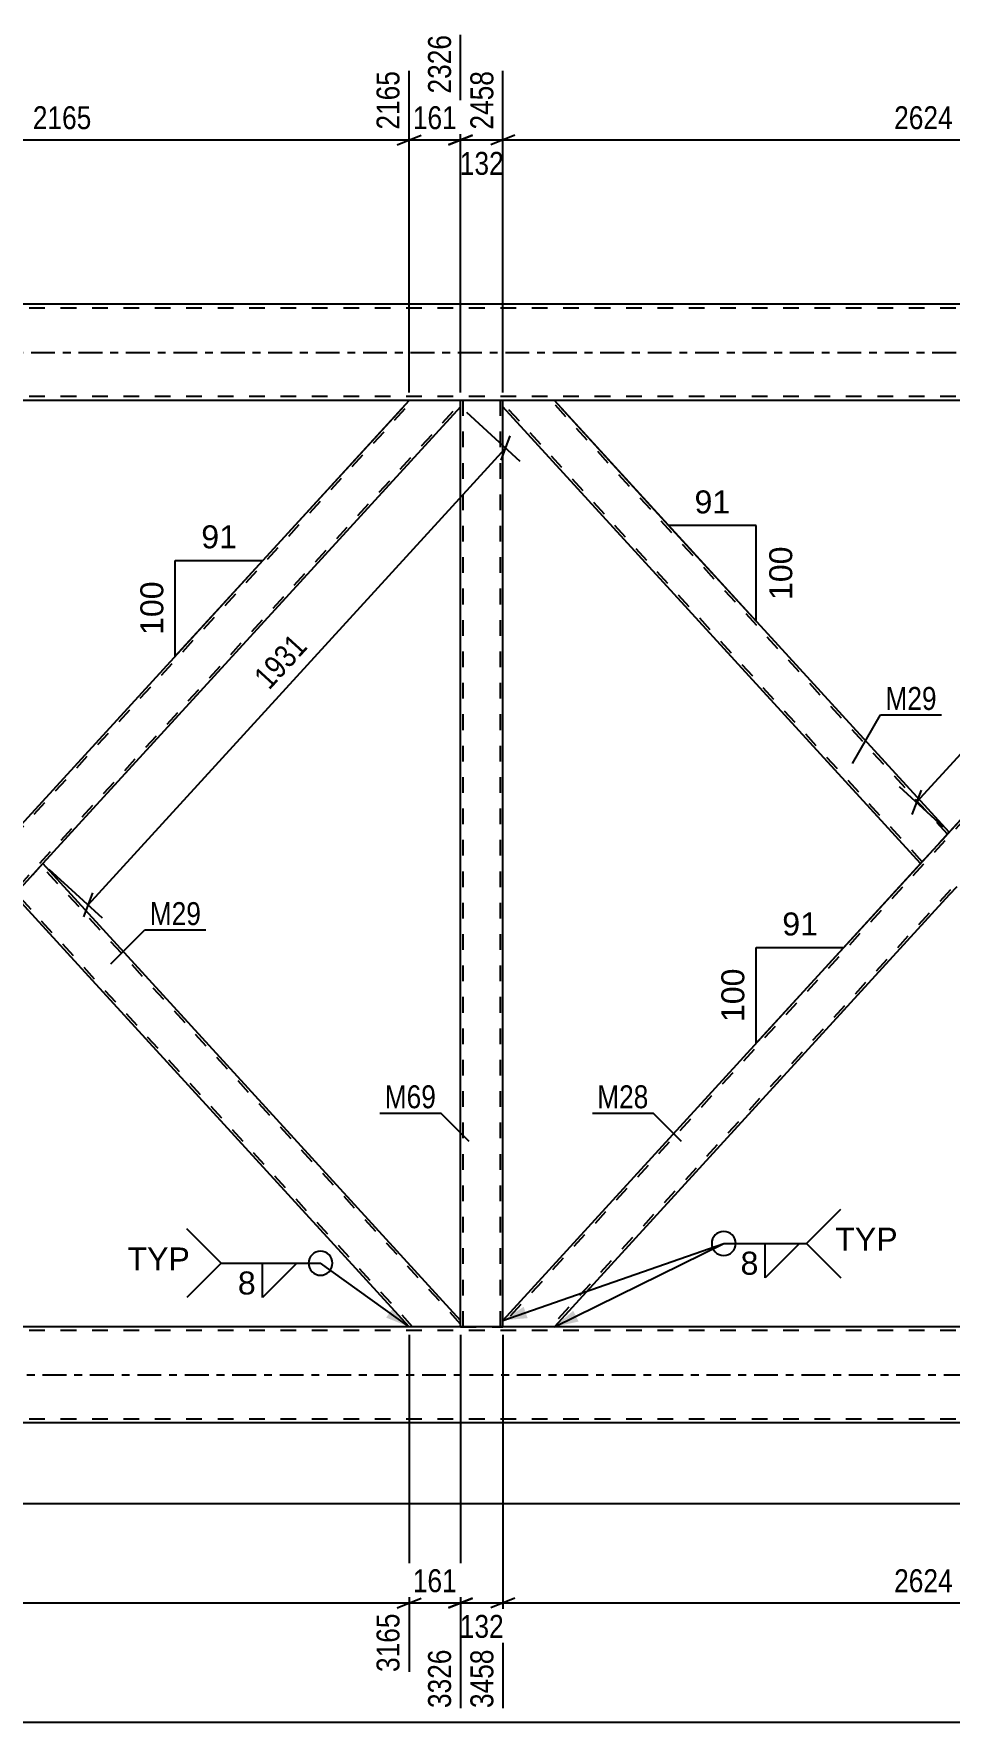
# Model space of a CAD drawing. Header units: millimetres. Extents: x -81 to 760, y -449 to 145.
# Drawn here: x 39.8 to 154, y -171 to 39.8 of the extents above; entities that cross this region are included whole.
import ezdxf

# ---------------------------------------------------------------- set-up
doc = ezdxf.new("R2010")
doc.units = ezdxf.units.MM
doc.linetypes.add('DXK_LINE_DOT2', pattern=[3.9198, 1.9599, -1.9599])
doc.linetypes.add('DXK_LINE_DOT3', pattern=[5.9187, 2.979, -0.9799, 0.9799, -0.9799])
doc.styles.add('Arial', font='ARIAL.TTF', dxfattribs={"height": 0.2})
doc.styles.add('Arial Narrow', font='ARIALN.TTF', dxfattribs={"height": 0.2})

# ---------------------------------------------------------------- blocks, each defined once
blk = doc.blocks.new('Part-389626899-6536 - 6530')
at = {"color": 2, "linetype": 'Continuous'}
for p, q in [((-18.36, -120.8), (86.6, -6)), ((93.03, -6.8), (93.03, -6)), ((93.03, -6.8), (40.91, -63.8)), ((-11.94, -121.6), (37.33, -67.71)), ((-18.36, -121.6), (-18.36, -120.8))]:
    blk.add_line(p, q, dxfattribs=at)
at = {"color": 7, "linetype": 'DXK_LINE_DOT2'}
for p, q in [((-18.36, -121.27), (87.04, -6)), ((93.03, -6), (86.6, -6)), ((-12.37, -121.6), (93.03, -6.33)), ((40.91, -63.8), (37.33, -67.71)), ((-18.36, -121.6), (-11.94, -121.6))]:
    blk.add_line(p, q, dxfattribs=at)
blk = doc.blocks.new('Part-389626899-6541 - 6530')
at = {"color": 7, "linetype": 'DXK_LINE_DOT2'}
for p, q in [((203.7, -6), (98.31, -121.27)), ((209.69, -6), (203.27, -6)), ((209.69, -6.48), (209.69, -6)), ((209.69, -6.33), (104.3, -121.6)), ((154, -59.89), (150.42, -63.8)), ((157.58, -63.8), (154, -67.71)), ((104.73, -121.6), (98.31, -121.6))]:
    blk.add_line(p, q, dxfattribs=at)
at = {"color": 2, "linetype": 'Continuous'}
for p, q in [((203.27, -6), (154, -59.89)), ((209.69, -6.8), (157.58, -63.8)), ((209.69, -6.52), (209.69, -6.48)), ((209.69, -6.8), (209.69, -6.52)), ((150.42, -63.8), (98.31, -120.8)), ((154, -67.71), (104.73, -121.6)), ((98.31, -121.6), (98.31, -120.8))]:
    blk.add_line(p, q, dxfattribs=at)
blk = doc.blocks.new('Part-389626899-6546 - 6530')
at = {"color": 2, "linetype": 'Continuous'}
for p, q in [((98.31, -6.8), (98.31, -6)), ((154, -59.89), (104.73, -6)), ((150.42, -63.8), (98.31, -6.8)), ((153.57, -60.36), (150.42, -63.8)), ((154, -59.89), (153.57, -60.36))]:
    blk.add_line(p, q, dxfattribs=at)
at = {"color": 7, "linetype": 'DXK_LINE_DOT2'}
for p, q in [((104.73, -6), (98.31, -6)), ((153.78, -60.12), (104.3, -6)), ((150.64, -63.56), (98.31, -6.33)), ((153.97, -59.92), (153.57, -60.36)), ((150.64, -63.56), (150.66, -63.54))]:
    blk.add_line(p, q, dxfattribs=at)
blk = doc.blocks.new('Part-389626899-6581 - 6530')
at = {"color": 7, "linetype": 'DXK_LINE_DOT2'}
for p, q in [((98.31, -6), (93.03, -6)), ((93.03, -6.8), (93.03, -6)), ((93.35, -121.6), (93.35, -6)), ((97.99, -121.6), (97.99, -6)), ((98.31, -6.8), (98.31, -6)), ((93.03, -121.6), (93.03, -120.8)), ((93.03, -121.6), (98.31, -121.6)), ((98.31, -121.6), (98.31, -120.8))]:
    blk.add_line(p, q, dxfattribs=at)
at = {"color": 2, "linetype": 'Continuous'}
for p, q in [((93.03, -120.8), (93.03, -6.8)), ((98.31, -120.8), (98.31, -6.8))]:
    blk.add_line(p, q, dxfattribs=at)
blk = doc.blocks.new('Part-389626899-6613 - 6530')
at = {"color": 2, "linetype": 'Continuous'}
for p, q in [((37.77, -67.24), (40.91, -63.8)), ((93.03, -120.8), (40.91, -63.8)), ((37.33, -67.71), (37.77, -67.24)), ((86.6, -121.6), (37.33, -67.71)), ((93.03, -121.6), (93.03, -120.8))]:
    blk.add_line(p, q, dxfattribs=at)
at = {"color": 7, "linetype": 'DXK_LINE_DOT2'}
for p, q in [((93.03, -121.27), (40.69, -64.04)), ((37.37, -67.68), (37.77, -67.24)), ((37.55, -67.48), (37.57, -67.46)), ((87.04, -121.6), (37.55, -67.48)), ((93.03, -121.6), (86.6, -121.6)), ((93.03, -121.6), (93.03, -121.57))]:
    blk.add_line(p, q, dxfattribs=at)
blk = doc.blocks.new('Part-389626899-6707 - 6530')
at = {"color": 7, "linetype": 'DXK_LINE_DOT2'}
for p, q in [((578.17, -122.08), (-40, -122.08)), ((578.17, -133.12), (-40, -133.12)), ((578.17, -133.6), (-27.5, -133.6))]:
    blk.add_line(p, q, dxfattribs=at)
at = {"color": 2, "linetype": 'Continuous'}
for p, q in [((578.17, -121.6), (-35.2, -121.6)), ((196.27, -133.6), (-14.5, -133.6))]:
    blk.add_line(p, q, dxfattribs=at)
at = {"color": 7, "linetype": 'DXK_LINE_DOT3'}
blk.add_line((-42, -127.6), (578.17, -127.6), dxfattribs=at)
blk = doc.blocks.new('Part-389626899-6712 - 6530')
at = {"color": 2, "linetype": 'Continuous'}
for p, q in [((443.67, 6), (0, 6)), ((205.83, -6), (0, -6))]:
    blk.add_line(p, q, dxfattribs=at)
at = {"color": 7, "linetype": 'DXK_LINE_DOT2'}
for p, q in [((578.17, 5.52), (0, 5.52)), ((578.17, -5.52), (0, -5.52))]:
    blk.add_line(p, q, dxfattribs=at)
at = {"color": 7, "linetype": 'DXK_LINE_DOT3'}
blk.add_line((-2, 0), (578.17, 0), dxfattribs=at)
blk = doc.blocks.new('AngleDimension-389626899-7572 - 6530')
at = {"color": 7, "linetype": 'Continuous'}
for p, q in [((105.41, -6.74), (118.98, -21.59)), ((129.91, -21.59), (118.98, -21.59)), ((129.91, -33.54), (118.98, -21.59)), ((129.91, -33.54), (129.91, -21.59))]:
    blk.add_line(p, q, dxfattribs=at)
at = {"color": 0}
for points in [[(127.27, -20.69), (127.27, -16.49), (121.62, -16.49), (121.62, -20.69)], [(135.01, -23.63), (130.81, -23.63), (130.81, -31.5), (135.01, -31.5)]]:
    blk.add_wipeout(points, dxfattribs=at)
at = {"color": 3, "style": 'Arial'}
blk.add_text('91', height=2.865, dxfattribs=at).set_placement((122.22, -20.09))
blk.add_text('100', height=2.865, rotation=90.0002, dxfattribs=at).set_placement((134.41, -30.9))
blk = doc.blocks.new('StraightDimension-389626899-7698 - 6530')
at = {"color": 7, "linetype": 'Continuous'}
for p, q in [((202.53, -5.33), (197.08, -0.34)), ((198.61, -3.77), (199.75, -0.75)), ((149.91, -56.15), (199.18, -2.26)), ((153.26, -59.21), (147.81, -54.22)), ((150.48, -54.64), (149.34, -57.66))]:
    blk.add_line(p, q, dxfattribs=at)
at = {"color": 0}
blk.add_wipeout([(176.86, -25.56), (173.76, -22.72), (168.02, -29), (171.12, -31.84)], dxfattribs=at)
at = {"color": 3, "style": 'Arial Narrow'}
blk.add_text('1825', height=2.863, rotation=47.5612, dxfattribs=at).set_placement((171.08, -30.99))
blk = doc.blocks.new('AngleDimension-389626899-38749 - 6530')
at = {"color": 7, "linetype": 'Continuous'}
for p, q in [((202.6, -6.74), (140.86, -74.26)), ((129.93, -74.26), (140.86, -74.26)), ((129.93, -86.21), (140.86, -74.26)), ((129.93, -86.21), (129.93, -74.26))]:
    blk.add_line(p, q, dxfattribs=at)
at = {"color": 0}
for points in [[(138.22, -73.36), (138.22, -69.16), (132.57, -69.16), (132.57, -73.36)], [(129.03, -76.3), (124.83, -76.3), (124.83, -84.17), (129.03, -84.17)]]:
    blk.add_wipeout(points, dxfattribs=at)
at = {"color": 3, "style": 'Arial'}
blk.add_text('91', height=2.865, dxfattribs=at).set_placement((133.17, -72.76))
blk.add_text('100', height=2.865, rotation=90.0002, dxfattribs=at).set_placement((128.43, -83.57))
blk = doc.blocks.new('StraightDimension-389626899-38979 - 6530')
at = {"color": 7, "linetype": 'Continuous'}
for p, q in [((93.03, -5), (93.03, 39.62)), ((98.31, -5), (98.31, 35.12)), ((91.53, 25.91), (94.53, 27.11)), ((93.03, 26.51), (98.31, 26.51)), ((99.81, 27.11), (96.81, 25.91))]:
    blk.add_line(p, q, dxfattribs=at)
at = {"color": 0, "linetype": 'Continuous'}
blk.add_wipeout([(97.71, 35.72), (93.51, 35.72), (93.51, 27.21), (97.71, 27.21)], dxfattribs=at)
at = {"color": 0}
blk.add_wipeout([(99.01, 21.56), (99.01, 25.76), (92.33, 25.76), (92.33, 21.56)], dxfattribs=at)
at = {"color": 3, "linetype": 'Continuous', "style": 'Arial Narrow'}
blk.add_text('2458', height=2.863, rotation=90.0002, dxfattribs=at).set_placement((97.11, 27.81))
at = {"color": 3, "style": 'Arial Narrow'}
blk.add_text('132', height=2.863, dxfattribs=at).set_placement((92.93, 22.16))
blk = doc.blocks.new('StraightDimension-389626899-62973 - 6530')
at = {"color": 7, "linetype": 'Continuous'}
for p, q in [((-18.36, -122.6), (-18.36, -162.85)), ((86.6, -122.6), (86.6, -164.68)), ((-16.86, -155.47), (-19.86, -156.67)), ((85.1, -156.67), (88.1, -155.47)), ((-18.36, -156.07), (86.6, -156.07))]:
    blk.add_line(p, q, dxfattribs=at)
at = {"color": 0}
blk.add_wipeout([(38.38, -155.32), (38.38, -151.12), (29.87, -151.12), (29.87, -155.32)], dxfattribs=at)
at = {"color": 0, "linetype": 'Continuous'}
blk.add_wipeout([(86, -156.77), (81.8, -156.77), (81.8, -165.28), (86, -165.28)], dxfattribs=at)
at = {"color": 3, "style": 'Arial Narrow'}
blk.add_text('2624', height=2.863, dxfattribs=at).set_placement((30.47, -154.72))
at = {"color": 3, "linetype": 'Continuous', "style": 'Arial Narrow'}
blk.add_text('3165', height=2.863, rotation=90.0002, dxfattribs=at).set_placement((85.4, -164.68))
blk = doc.blocks.new('AngleDimension-389626899-7568 - 6530')
at = {"color": 7, "linetype": 'Continuous'}
for p, q in [((85.93, -6.74), (68.36, -25.95)), ((57.43, -25.95), (68.36, -25.95)), ((57.43, -37.91), (68.36, -25.95)), ((57.43, -37.91), (57.43, -25.95))]:
    blk.add_line(p, q, dxfattribs=at)
at = {"color": 0}
for points in [[(65.72, -25.05), (65.72, -20.85), (60.07, -20.85), (60.07, -25.05)], [(56.53, -27.99), (52.33, -27.99), (52.33, -35.86), (56.53, -35.86)]]:
    blk.add_wipeout(points, dxfattribs=at)
at = {"color": 3, "style": 'Arial'}
blk.add_text('91', height=2.865, dxfattribs=at).set_placement((60.67, -24.45))
blk.add_text('100', height=2.865, rotation=90.0002, dxfattribs=at).set_placement((55.93, -35.26))
blk = doc.blocks.new('StraightDimension-389626899-7683 - 6530')
at = {"color": 7, "linetype": 'Continuous'}
for p, q in [((93.77, -7.47), (100.42, -13.56)), ((98.08, -13.45), (99.22, -10.43)), ((46.54, -68.94), (98.65, -11.94)), ((41.65, -64.47), (48.31, -70.56)), ((47.11, -67.43), (45.97, -70.46))]:
    blk.add_line(p, q, dxfattribs=at)
at = {"color": 0}
blk.add_wipeout([(74.91, -36.8), (71.81, -33.96), (66.07, -40.24), (69.17, -43.08)], dxfattribs=at)
at = {"color": 3, "style": 'Arial Narrow'}
blk.add_text('1931', height=2.863, rotation=47.5612, dxfattribs=at).set_placement((69.13, -42.23))
blk = doc.blocks.new('StraightDimension-389626899-38978 - 6530')
at = {"color": 7, "linetype": 'Continuous'}
for p, q in [((98.31, -5), (98.31, 35.12)), ((203.27, -5), (203.27, 35.12)), ((99.81, 27.11), (96.81, 25.91)), ((98.31, 26.51), (203.27, 26.51)), ((201.77, 25.91), (204.77, 27.11))]:
    blk.add_line(p, q, dxfattribs=at)
at = {"color": 0, "linetype": 'Continuous'}
blk.add_wipeout([(202.67, 35.72), (198.47, 35.72), (198.47, 27.21), (202.67, 27.21)], dxfattribs=at)
at = {"color": 0}
blk.add_wipeout([(155.05, 27.26), (155.05, 31.46), (146.53, 31.46), (146.53, 27.26)], dxfattribs=at)
at = {"color": 3, "linetype": 'Continuous', "style": 'Arial Narrow'}
blk.add_text('5082', height=2.863, rotation=90.0002, dxfattribs=at).set_placement((202.07, 27.81))
at = {"color": 3, "style": 'Arial Narrow'}
blk.add_text('2624', height=2.863, dxfattribs=at).set_placement((147.13, 27.86))
blk = doc.blocks.new('StraightDimension-389626899-38980 - 6530')
at = {"color": 7, "linetype": 'Continuous'}
for p, q in [((93.03, -5), (93.03, 39.62)), ((86.6, -5), (86.6, 35.12)), ((85.1, 25.91), (88.1, 27.11)), ((86.6, 26.51), (93.03, 26.51)), ((94.53, 27.11), (91.53, 25.91))]:
    blk.add_line(p, q, dxfattribs=at)
at = {"color": 0}
blk.add_wipeout([(93.16, 27.26), (93.16, 31.46), (86.47, 31.46), (86.47, 27.26)], dxfattribs=at)
at = {"color": 0, "linetype": 'Continuous'}
blk.add_wipeout([(92.43, 40.22), (88.23, 40.22), (88.23, 31.71), (92.43, 31.71)], dxfattribs=at)
at = {"color": 3, "linetype": 'Continuous', "style": 'Arial Narrow'}
blk.add_text('2326', height=2.863, rotation=90.0002, dxfattribs=at).set_placement((91.83, 32.31))
at = {"color": 3, "style": 'Arial Narrow'}
blk.add_text('161', height=2.863, dxfattribs=at).set_placement((87.07, 27.86))
blk = doc.blocks.new('StraightDimension-389626899-38981 - 6530')
at = {"color": 7, "linetype": 'Continuous'}
for p, q in [((86.6, -5), (86.6, 35.12)), ((0, 7), (0, 29.64)), ((1.5, 27.11), (-1.5, 25.91)), ((0, 26.51), (86.6, 26.51)), ((85.1, 25.91), (88.1, 27.11))]:
    blk.add_line(p, q, dxfattribs=at)
at = {"color": 0, "linetype": 'Continuous'}
for points in [[(86, 35.72), (81.8, 35.72), (81.8, 27.21), (86, 27.21)], [(-0.6, 30.24), (-4.8, 30.24), (-4.8, 27.21), (-0.6, 27.21)]]:
    blk.add_wipeout(points, dxfattribs=at)
at = {"color": 0}
blk.add_wipeout([(47.56, 27.26), (47.56, 31.46), (39.05, 31.46), (39.05, 27.26)], dxfattribs=at)
at = {"color": 3, "linetype": 'Continuous', "style": 'Arial Narrow'}
for s, height, p in [('2165', 2.863, (85.4, 27.81)), ('0', 2.86, (-1.2, 27.81))]:
    blk.add_text(s, height=height, rotation=90.0002, dxfattribs=at).set_placement(p)
at = {"color": 3, "style": 'Arial Narrow'}
blk.add_text('2165', height=2.863, dxfattribs=at).set_placement((39.65, 27.86))
blk = doc.blocks.new('StraightDimension-389626899-39260 - 6530')
at = {"color": 7, "linetype": 'Continuous'}
blk.add_line((204.83, -143.69), (-66.6, -143.69), dxfattribs=at)
blk = doc.blocks.new('StraightDimension-389626899-39270 - 6530')
at = {"color": 7, "linetype": 'Continuous'}
blk.add_line((-41, -170.95), (597.27, -170.95), dxfattribs=at)
blk = doc.blocks.new('StraightDimension-389626899-62970 - 6530')
at = {"color": 7, "linetype": 'Continuous'}
for p, q in [((98.31, -122.6), (98.31, -169.18)), ((203.27, -122.6), (203.27, -164.68)), ((99.81, -155.47), (96.81, -156.67)), ((201.77, -156.67), (204.77, -155.47)), ((98.31, -156.07), (203.27, -156.07))]:
    blk.add_line(p, q, dxfattribs=at)
at = {"color": 0}
blk.add_wipeout([(155.05, -155.32), (155.05, -151.12), (146.53, -151.12), (146.53, -155.32)], dxfattribs=at)
at = {"color": 0, "linetype": 'Continuous'}
blk.add_wipeout([(202.67, -156.77), (198.47, -156.77), (198.47, -165.28), (202.67, -165.28)], dxfattribs=at)
at = {"color": 3, "style": 'Arial Narrow'}
blk.add_text('2624', height=2.863, dxfattribs=at).set_placement((147.13, -154.72))
at = {"color": 3, "linetype": 'Continuous', "style": 'Arial Narrow'}
blk.add_text('6082', height=2.863, rotation=90.0002, dxfattribs=at).set_placement((202.07, -164.68))
blk = doc.blocks.new('StraightDimension-389626899-62971 - 6530')
at = {"color": 7, "linetype": 'Continuous'}
for p, q in [((93.03, -122.6), (93.03, -169.18)), ((98.31, -122.6), (98.31, -169.18)), ((91.53, -156.67), (94.53, -155.47)), ((99.81, -155.47), (96.81, -156.67)), ((93.03, -156.07), (98.31, -156.07))]:
    blk.add_line(p, q, dxfattribs=at)
at = {"color": 0}
blk.add_wipeout([(99.01, -161.02), (99.01, -156.82), (92.33, -156.82), (92.33, -161.02)], dxfattribs=at)
at = {"color": 0, "linetype": 'Continuous'}
blk.add_wipeout([(97.71, -161.27), (93.51, -161.27), (93.51, -169.78), (97.71, -169.78)], dxfattribs=at)
at = {"color": 3, "style": 'Arial Narrow'}
blk.add_text('132', height=2.863, dxfattribs=at).set_placement((92.93, -160.42))
at = {"color": 3, "linetype": 'Continuous', "style": 'Arial Narrow'}
blk.add_text('3458', height=2.863, rotation=90.0002, dxfattribs=at).set_placement((97.11, -169.18))
blk = doc.blocks.new('StraightDimension-389626899-62972 - 6530')
at = {"color": 7, "linetype": 'Continuous'}
for p, q in [((86.6, -122.6), (86.6, -164.68)), ((93.03, -122.6), (93.03, -169.18)), ((85.1, -156.67), (88.1, -155.47)), ((94.53, -155.47), (91.53, -156.67)), ((86.6, -156.07), (93.03, -156.07))]:
    blk.add_line(p, q, dxfattribs=at)
at = {"color": 0}
blk.add_wipeout([(93.16, -155.32), (93.16, -151.12), (86.47, -151.12), (86.47, -155.32)], dxfattribs=at)
at = {"color": 0, "linetype": 'Continuous'}
blk.add_wipeout([(92.43, -161.27), (88.23, -161.27), (88.23, -169.78), (92.43, -169.78)], dxfattribs=at)
at = {"color": 3, "style": 'Arial Narrow'}
blk.add_text('161', height=2.863, dxfattribs=at).set_placement((87.07, -154.72))
at = {"color": 3, "linetype": 'Continuous', "style": 'Arial Narrow'}
blk.add_text('3326', height=2.863, rotation=90.0002, dxfattribs=at).set_placement((91.83, -169.18))
blk = doc.blocks.new('Mark-389626899-6537 - 6530')
at = {"color": 0}
blk.add_wipeout([(116.46, -94.33), (116.46, -91.33), (110.07, -91.33), (110.07, -94.33)], dxfattribs=at)
blk.add_wipeout([(116.46, -94.33), (116.46, -91.33), (110.07, -91.33), (110.07, -94.33)], dxfattribs=at)
at = {"color": 30, "linetype": 'Continuous'}
for p in [(109.47, -94.93), (120.6, -98.47)]:
    blk.add_line(p, (117.06, -94.93), dxfattribs=at)
at = {"color": 3, "style": 'Arial Narrow'}
blk.add_text('M28', height=2.863, dxfattribs=at).set_placement((110.07, -94.33))
blk = doc.blocks.new('Mark-389626899-6542 - 6530')
at = {"color": 0}
blk.add_wipeout([(152.44, -44.62), (152.44, -41.62), (146.04, -41.62), (146.04, -44.62)], dxfattribs=at)
blk.add_wipeout([(152.44, -44.62), (152.44, -41.62), (146.04, -41.62), (146.04, -44.62)], dxfattribs=at)
at = {"color": 30, "linetype": 'Continuous'}
for p, q in [((141.94, -51.29), (145.44, -45.22)), ((145.44, -45.22), (153.04, -45.22))]:
    blk.add_line(p, q, dxfattribs=at)
at = {"color": 3, "style": 'Arial Narrow'}
blk.add_text('M29', height=2.863, dxfattribs=at).set_placement((146.04, -44.62))
blk = doc.blocks.new('Mark-389626899-6577 - 6530')
at = {"color": 0}
blk.add_wipeout([(89.96, -94.33), (89.96, -91.33), (83.56, -91.33), (83.56, -94.33)], dxfattribs=at)
blk.add_wipeout([(89.96, -94.33), (89.96, -91.33), (83.56, -91.33), (83.56, -94.33)], dxfattribs=at)
at = {"color": 30, "linetype": 'Continuous'}
for p in [(82.96, -94.93), (94.1, -98.47)]:
    blk.add_line(p, (90.56, -94.93), dxfattribs=at)
at = {"color": 3, "style": 'Arial Narrow'}
blk.add_text('M69', height=2.863, dxfattribs=at).set_placement((83.56, -94.33))
blk = doc.blocks.new('Mark-389626899-6609 - 6530')
at = {"color": 0}
blk.add_wipeout([(60.63, -71.47), (60.63, -68.47), (54.24, -68.47), (54.24, -71.47)], dxfattribs=at)
blk.add_wipeout([(60.63, -71.47), (60.63, -68.47), (54.24, -68.47), (54.24, -71.47)], dxfattribs=at)
at = {"color": 30, "linetype": 'Continuous'}
for p, q in [((49.39, -76.31), (53.64, -72.07)), ((53.64, -72.07), (61.23, -72.07))]:
    blk.add_line(p, q, dxfattribs=at)
at = {"color": 3, "style": 'Arial Narrow'}
blk.add_text('M29', height=2.863, dxfattribs=at).set_placement((54.24, -71.47))
blk = doc.blocks.new('WeldMark-389626899-52342 - 6530')
at = {"linetype": 'Continuous'}
blk.add_hatch(color=30, dxfattribs=at).paths.add_polyline_path([(84.6, -119.24), (86.6, -121.6), (83.73, -120.46)])
at = {"color": 3, "linetype": 'Continuous'}
for q in [(58.85, -109.39), (58.85, -117.96)]:
    blk.add_line((63.13, -113.67), q, dxfattribs=at)
at = {"color": 30, "linetype": 'Continuous'}
blk.add_line((86.6, -121.6), (75.55, -113.67), dxfattribs=at)
at = {"color": 3, "linetype": 'Continuous'}
for start, end in [(90, 270), (270, 90)]:
    blk.add_arc((75.55, -113.67), 1.5, start, end, dxfattribs=at)
at = {"color": 0}
blk.add_wipeout([(67.65, -117.77), (67.65, -114.37), (65.03, -114.37), (65.03, -117.77)], dxfattribs=at)
at = {"color": 30, "linetype": 'Continuous'}
blk.add_line((63.13, -113.67), (75.55, -113.67), dxfattribs=at)
at = {"color": 3, "linetype": 'Continuous'}
for p, q in [((68.31, -113.67), (72.6, -113.67)), ((72.6, -113.67), (68.31, -117.96)), ((68.31, -117.96), (68.31, -113.67))]:
    blk.add_line(p, q, dxfattribs=at)
at = {"color": 3, "style": 'Arial'}
blk.add_text('8', height=2.87, dxfattribs=at).set_placement((65.23, -117.57))
at = {"color": 0, "linetype": 'Continuous'}
blk.add_wipeout([(59.23, -114.57), (59.23, -111.57), (51.46, -111.57), (51.46, -114.57)], dxfattribs=at)
blk.add_wipeout([(59.23, -114.57), (59.23, -111.57), (51.46, -111.57), (51.46, -114.57)], dxfattribs=at)
at = {"color": 3, "linetype": 'Continuous', "style": 'Arial'}
blk.add_text('TYP', height=2.865, dxfattribs=at).set_placement((51.46, -114.57))
blk = doc.blocks.new('WeldMark-389626899-52367 - 6530')
at = {"linetype": 'Continuous'}
for points in [[(101.39, -120.52), (98.31, -120.8), (100.89, -119.11)], [(107.75, -120.95), (104.73, -121.6), (107.09, -119.6)]]:
    blk.add_hatch(color=30, dxfattribs=at).paths.add_polyline_path(points)
at = {"color": 3, "linetype": 'Continuous'}
for q in [(140.47, -106.92), (140.47, -115.49)]:
    blk.add_line((136.18, -111.2), q, dxfattribs=at)
at = {"color": 30, "linetype": 'Continuous'}
for p in [(98.31, -120.8), (104.73, -121.6)]:
    blk.add_line(p, (125.86, -111.2), dxfattribs=at)
at = {"color": 3, "linetype": 'Continuous'}
blk.add_arc((125.86, -111.2), 1.5, 90, 270, dxfattribs=at)
at = {"color": 0}
blk.add_wipeout([(130.38, -115.3), (130.38, -111.9), (127.76, -111.9), (127.76, -115.3)], dxfattribs=at)
at = {"color": 30, "linetype": 'Continuous'}
blk.add_line((125.86, -111.2), (136.18, -111.2), dxfattribs=at)
at = {"color": 3, "linetype": 'Continuous'}
for p, q in [((131.04, -111.2), (135.33, -111.2)), ((135.33, -111.2), (131.04, -115.49)), ((131.04, -115.49), (131.04, -111.2))]:
    blk.add_line(p, q, dxfattribs=at)
blk.add_arc((125.86, -111.2), 1.5, 270, 90, dxfattribs=at)
at = {"color": 3, "style": 'Arial'}
blk.add_text('8', height=2.87, dxfattribs=at).set_placement((127.96, -115.1))
at = {"color": 0, "linetype": 'Continuous'}
blk.add_wipeout([(147.56, -112.1), (147.56, -109.1), (139.78, -109.1), (139.78, -112.1)], dxfattribs=at)
blk.add_wipeout([(147.56, -112.1), (147.56, -109.1), (139.78, -109.1), (139.78, -112.1)], dxfattribs=at)
at = {"color": 3, "linetype": 'Continuous', "style": 'Arial'}
blk.add_text('TYP', height=2.865, dxfattribs=at).set_placement((139.78, -112.1))

msp = doc.modelspace()

# ---------------------------------------------------------------- block references
for name in ['Part-389626899-6712 - 6530', 'Part-389626899-6536 - 6530', 'Part-389626899-6581 - 6530', 'Part-389626899-6541 - 6530', 'Part-389626899-6546 - 6530', 'Part-389626899-6613 - 6530', 'Part-389626899-6707 - 6530']:
    msp.add_blockref(name, (0, 0))

# ---------------------------------------------------------------- next in the draw order: block references
for name in ['StraightDimension-389626899-38979 - 6530', 'StraightDimension-389626899-7698 - 6530', 'AngleDimension-389626899-7568 - 6530', 'AngleDimension-389626899-7572 - 6530', 'StraightDimension-389626899-62973 - 6530']:
    msp.add_blockref(name, (0, 0))

# ---------------------------------------------------------------- next in the draw order: block references
for name in ['StraightDimension-389626899-38980 - 6530', 'StraightDimension-389626899-38978 - 6530', 'StraightDimension-389626899-7683 - 6530', 'AngleDimension-389626899-38749 - 6530']:
    msp.add_blockref(name, (0, 0))

# ---------------------------------------------------------------- next in the draw order: block references
msp.add_blockref('StraightDimension-389626899-38981 - 6530', (0, 0))

# ---------------------------------------------------------------- next in the draw order: block references
msp.add_blockref('StraightDimension-389626899-39260 - 6530', (0, 0))

# ---------------------------------------------------------------- next in the draw order: block references
for name in ['Mark-389626899-6542 - 6530', 'Mark-389626899-6609 - 6530', 'Mark-389626899-6577 - 6530', 'Mark-389626899-6537 - 6530', 'StraightDimension-389626899-39270 - 6530']:
    msp.add_blockref(name, (0, 0))

# ---------------------------------------------------------------- next in the draw order: block references
msp.add_blockref('StraightDimension-389626899-62970 - 6530', (0, 0))

# ---------------------------------------------------------------- next in the draw order: block references
msp.add_blockref('StraightDimension-389626899-62971 - 6530', (0, 0))

# ---------------------------------------------------------------- next in the draw order: block references
for name in ['WeldMark-389626899-52367 - 6530', 'StraightDimension-389626899-62972 - 6530']:
    msp.add_blockref(name, (0, 0))

# ---------------------------------------------------------------- next in the draw order: block references
msp.add_blockref('WeldMark-389626899-52342 - 6530', (0, 0))

doc.saveas('drawing.dxf')
